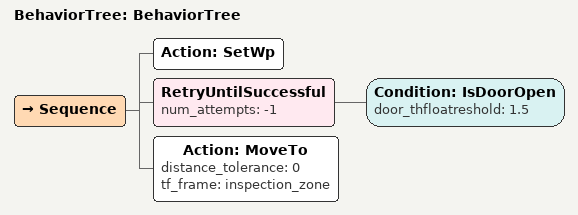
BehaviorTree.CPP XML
<?xml version="1.0"?>
<root main_tree_to_execute="BehaviorTree">
    <BehaviorTree ID="BehaviorTree">
        <Sequence>
            <Action ID="SetWp"/>
            <RetryUntilSuccessful num_attempts="-1">
                <Condition ID="IsDoorOpen" door_thfloatreshold="1.5"/>
            </RetryUntilSuccessful>
            <Action ID="MoveTo" distance_tolerance="0" tf_frame="inspection_zone"/>
        </Sequence>
    </BehaviorTree>
</root>
